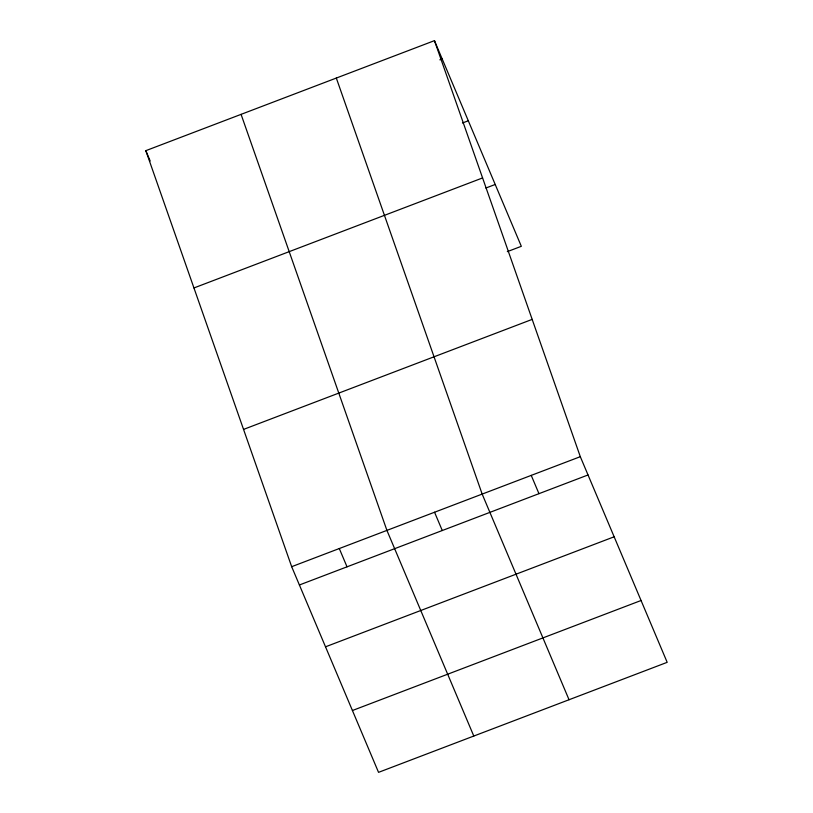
<?xml version="1.0" encoding="UTF-8"?>
<svg xmlns="http://www.w3.org/2000/svg" width="813" height="813" viewBox="0 0 813 813"><rect width="100%" height="100%" fill="white"/><g stroke="black" fill="none" stroke-linecap="round" stroke-linejoin="round"><path stroke-width="1.22" d="M434.457 40.65L580.309 456.682L667.178 662.331L378.543 772.35L291.674 566.691L145.822 150.669L434.457 40.65L521.326 246.309L507.312 251.644M439.843 59.827L442.181 58.932M462.455 122.997L468.298 120.771M193.951 287.954L482.587 177.935M485.869 188.037L495.208 184.47M243.544 429.406L532.18 319.387M291.674 566.691L580.309 456.682M299.397 584.984L588.033 474.965M325.515 646.813L614.15 536.793M352.425 710.521L641.061 600.502M531.235 475.381L538.958 493.664M569.039 699.739L482.17 494.091L336.318 78.058M434.549 512.241L442.272 530.523M473.796 736.05L386.917 530.391L241.075 114.359M339.295 548.541L347.019 566.824M145.822 150.669L150.171 160.954"/></g></svg>
